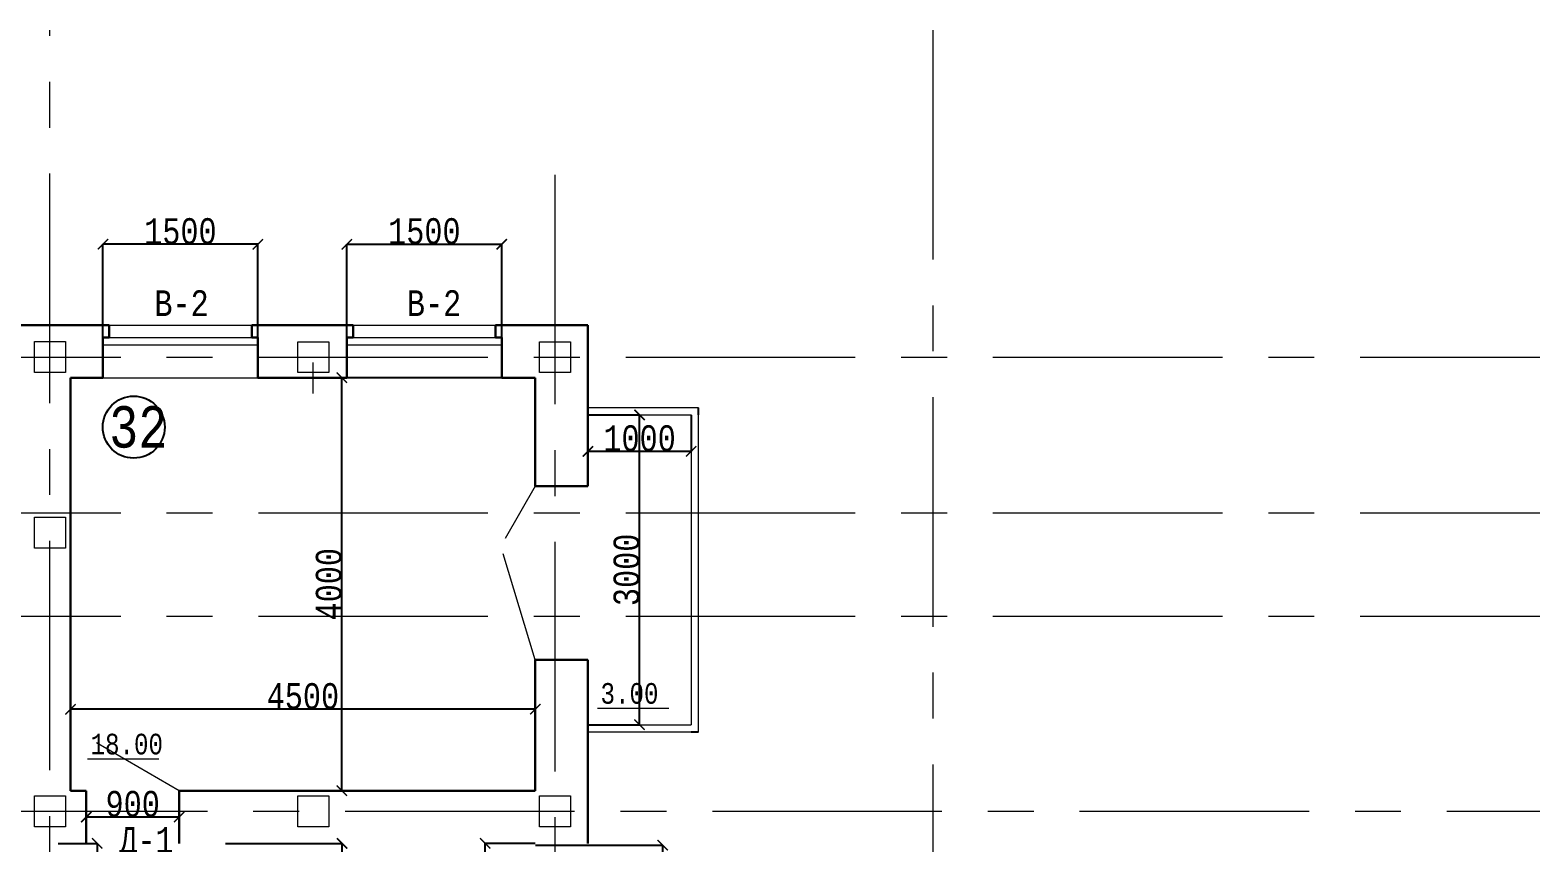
# Model space of a CAD drawing. Header units: millimetres. Extents: x -689206 to 4969298, y -1019800 to 703299.
# Drawn here: x 154687 to 169220, y -708333 to -700460 of the extents above; entities that cross this region are included whole.
import ezdxf

# ---------------------------------------------------------------- set-up
doc = ezdxf.new("R2010")
doc.units = ezdxf.units.MM
doc.linetypes.add('осеваяX2', pattern=[101.6, 63.5, -12.7, 12.7, -12.7])
for name, color, linetype, lineweight in [('б', 231, 'Continuous', 30), ('ОКНА', 250, 'Continuous', 20), ('ПЕРЕГОРОДКИ', 252, 'Continuous', 9), ('РАЗМЕРЫ', 7, 'Continuous', 9), ('стены', 7, 'Continuous', 20)]:
    doc.layers.add(name, color=color, linetype=linetype, lineweight=lineweight)
doc.layers.add('четотам', color=7, linetype='Continuous')
doc.styles.add('Аннотативный', font='isocteur.ttf', dxfattribs={"width": 0.7, "height": 250})
doc.dimstyles.new('Аннотативный', dxfattribs={"dimscale": 0, "dimtxt": 250, "dimasz": 100, "dimexe": 1.25, "dimexo": 0.625, "dimtad": 1, "dimdec": 0, "dimtxsty": 'Аннотативный', "dimblk": 'ARCHTICK', "dimcen": 2.5, "dimadec": 0, "dimazin": 0, "dimtfac": 1, "dimtdec": 0, "dimtmove": 0, "dimatfit": 3, "dimfxl": 1, "dimarcsym": 0})

# ---------------------------------------------------------------- blocks, each defined once
blk = doc.blocks.new('_ArchTick')
at = {"color": 0, "linetype": 'ByBlock', "const_width": 0.15}
blk.add_lwpolyline([(-0.5, -0.5), (0.5, 0.5)], dxfattribs=at)
blk = doc.blocks.new('*D2527')
at = {"layer": 'Defpoints', "color": 0, "lineweight": 5, "transparency": 16777216}
for p in [(157706, -703827), (159579, -703827), (159579, -707827)]:
    blk.add_point(p, dxfattribs=at)
at = {"layer": 'стены', "color": 0, "lineweight": -2, "transparency": 16777216}
for p, q in [((159579, -703827), (157705, -703827)), ((157706, -707827), (157706, -703827)), ((159579, -707827), (157705, -707827))]:
    blk.add_line(p, q, dxfattribs=at)
at = {"layer": 'стены', "color": 0, "lineweight": -2, "transparency": 16777216, "xscale": 100, "yscale": 100, "zscale": 100}
for p, rotation in [((157706, -703827), 90), ((157706, -707827), 270)]:
    blk.add_blockref('_ArchTick', p, dxfattribs=dict(at, rotation=rotation))
at = {"layer": 'стены', "color": 0, "lineweight": 5, "transparency": 16777216, "insert": (157581, -705827), "char_height": 250, "attachment_point": 5, "rotation": 90, "style": 'Аннотативный'}
blk.add_mtext('4000', dxfattribs=at)
blk = doc.blocks.new('*D2528')
at = {"layer": 'Defpoints', "color": 0, "lineweight": 5, "transparency": 16777216}
for p in [(156579, -708337), (157708, -708337), (156579, -714102)]:
    blk.add_point(p, dxfattribs=at)
at = {"layer": 'стены', "color": 0, "lineweight": -2, "transparency": 16777216}
for p, q in [((156580, -708337), (157709, -708337)), ((157708, -714102), (157708, -708337)), ((156580, -714102), (157709, -714102))]:
    blk.add_line(p, q, dxfattribs=at)
at = {"layer": 'стены', "color": 0, "lineweight": -2, "transparency": 16777216, "xscale": 100, "yscale": 100, "zscale": 100}
for p, rotation in [((157708, -708337), 90), ((157708, -714102), 270)]:
    blk.add_blockref('_ArchTick', p, dxfattribs=dict(at, rotation=rotation))
at = {"layer": 'стены', "color": 0, "lineweight": 5, "transparency": 16777216, "insert": (157582, -711219), "char_height": 250, "attachment_point": 5, "rotation": 90, "style": 'Аннотативный'}
blk.add_mtext('5765', dxfattribs=at)
blk = doc.blocks.new('*D2506')
at = {"layer": 'Defpoints', "color": 0, "lineweight": 5, "transparency": 16777216}
for p in [(155231, -708082), (155231, -708082), (156131, -708082)]:
    blk.add_point(p, dxfattribs=at)
at = {"layer": 'стены', "color": 0, "lineweight": -2, "transparency": 16777216}
for p, q in [((155231, -708081), (155231, -708081)), ((156131, -708082), (155231, -708082)), ((156131, -708081), (156131, -708081))]:
    blk.add_line(p, q, dxfattribs=at)
at = {"layer": 'стены', "color": 0, "lineweight": -2, "transparency": 16777216, "xscale": 100, "yscale": 100, "zscale": 100, "rotation": 180}
blk.add_blockref('_ArchTick', (155231, -708082), dxfattribs=at)
at = {"layer": 'стены', "color": 0, "lineweight": -2, "transparency": 16777216, "xscale": 100, "yscale": 100, "zscale": 100}
blk.add_blockref('_ArchTick', (156131, -708082), dxfattribs=at)
at = {"layer": 'стены', "color": 0, "lineweight": 5, "transparency": 16777216, "insert": (155681, -707956), "char_height": 250, "attachment_point": 5, "style": 'Аннотативный'}
blk.add_mtext('900', dxfattribs=at)
blk = doc.blocks.new('*D2564')
at = {"layer": 'Defpoints', "color": 0, "linetype": 'ByBlock', "lineweight": 5, "transparency": 16777216}
for p in [(160089, -704188), (161089, -704188), (161089, -704540)]:
    blk.add_point(p, dxfattribs=at)
at = {"layer": 'б', "color": 0, "linetype": 'ByBlock', "lineweight": -2, "transparency": 16777216}
for p, q in [((160089, -704189), (160089, -704541)), ((161089, -704189), (161089, -704541)), ((160089, -704540), (161089, -704540))]:
    blk.add_line(p, q, dxfattribs=at)
at = {"layer": 'б', "color": 0, "linetype": 'ByBlock', "lineweight": -2, "transparency": 16777216, "xscale": 100, "yscale": 100, "zscale": 100, "rotation": 180}
blk.add_blockref('_ArchTick', (160089, -704540), dxfattribs=at)
at = {"layer": 'б', "color": 0, "linetype": 'ByBlock', "lineweight": -2, "transparency": 16777216, "xscale": 100, "yscale": 100, "zscale": 100}
blk.add_blockref('_ArchTick', (161089, -704540), dxfattribs=at)
at = {"layer": 'б', "color": 0, "linetype": 'ByBlock', "lineweight": 25, "transparency": 16777216, "insert": (160589, -704415), "char_height": 250, "attachment_point": 5, "style": 'Аннотативный'}
blk.add_mtext('1000', dxfattribs=at)
blk = doc.blocks.new('*D2565')
at = {"layer": 'Defpoints', "color": 0, "linetype": 'ByBlock', "lineweight": 5, "transparency": 16777216}
for p in [(160089, -704188), (160589, -704188), (160089, -707188)]:
    blk.add_point(p, dxfattribs=at)
at = {"layer": 'б', "color": 0, "linetype": 'ByBlock', "lineweight": -2, "transparency": 16777216}
for p, q in [((160090, -704188), (160590, -704188)), ((160589, -707188), (160589, -704188)), ((160090, -707188), (160590, -707188))]:
    blk.add_line(p, q, dxfattribs=at)
at = {"layer": 'б', "color": 0, "linetype": 'ByBlock', "lineweight": -2, "transparency": 16777216, "xscale": 100, "yscale": 100, "zscale": 100}
for p, rotation in [((160589, -704188), 90), ((160589, -707188), 270)]:
    blk.add_blockref('_ArchTick', p, dxfattribs=dict(at, rotation=rotation))
at = {"layer": 'б', "color": 0, "linetype": 'ByBlock', "lineweight": 5, "transparency": 16777216, "insert": (160464, -705688), "char_height": 250, "attachment_point": 5, "rotation": 90, "style": 'Аннотативный'}
blk.add_mtext('3000', dxfattribs=at)
blk = doc.blocks.new('*D2625')
at = {"layer": 'Defpoints', "color": 0, "linetype": 'ByBlock', "lineweight": 5, "transparency": 16777216}
for p in [(155393, -702535), (155393, -703827), (156893, -703827)]:
    blk.add_point(p, dxfattribs=at)
at = {"layer": 'ПЕРЕГОРОДКИ', "color": 0, "linetype": 'ByBlock', "lineweight": -2, "transparency": 16777216}
for p, q in [((155393, -703826), (155393, -702533)), ((156893, -702535), (155393, -702535)), ((156893, -703826), (156893, -702533))]:
    blk.add_line(p, q, dxfattribs=at)
at = {"layer": 'ПЕРЕГОРОДКИ', "color": 0, "linetype": 'ByBlock', "lineweight": -2, "transparency": 16777216, "xscale": 100, "yscale": 100, "zscale": 100, "rotation": 180}
blk.add_blockref('_ArchTick', (155393, -702535), dxfattribs=at)
at = {"layer": 'ПЕРЕГОРОДКИ', "color": 0, "linetype": 'ByBlock', "lineweight": -2, "transparency": 16777216, "xscale": 100, "yscale": 100, "zscale": 100}
blk.add_blockref('_ArchTick', (156893, -702535), dxfattribs=at)
at = {"layer": 'ПЕРЕГОРОДКИ', "color": 0, "linetype": 'ByBlock', "lineweight": 5, "transparency": 16777216, "insert": (156143, -702409), "char_height": 250, "attachment_point": 5, "style": 'Аннотативный'}
blk.add_mtext('1500', dxfattribs=at)
blk = doc.blocks.new('*D2626')
at = {"layer": 'Defpoints', "color": 0, "linetype": 'ByBlock', "lineweight": 5, "transparency": 16777216}
for p in [(159255, -702535), (157755, -703827), (159255, -703829)]:
    blk.add_point(p, dxfattribs=at)
at = {"layer": 'ПЕРЕГОРОДКИ', "color": 0, "linetype": 'ByBlock', "lineweight": -2, "transparency": 16777216}
for p, q in [((157755, -703826), (157755, -702533)), ((157755, -702535), (159255, -702535)), ((159255, -703828), (159255, -702533))]:
    blk.add_line(p, q, dxfattribs=at)
at = {"layer": 'ПЕРЕГОРОДКИ', "color": 0, "linetype": 'ByBlock', "lineweight": -2, "transparency": 16777216, "xscale": 100, "yscale": 100, "zscale": 100, "rotation": 180}
blk.add_blockref('_ArchTick', (157755, -702535), dxfattribs=at)
at = {"layer": 'ПЕРЕГОРОДКИ', "color": 0, "linetype": 'ByBlock', "lineweight": -2, "transparency": 16777216, "xscale": 100, "yscale": 100, "zscale": 100}
blk.add_blockref('_ArchTick', (159255, -702535), dxfattribs=at)
at = {"layer": 'ПЕРЕГОРОДКИ', "color": 0, "linetype": 'ByBlock', "lineweight": 5, "transparency": 16777216, "insert": (158505, -702409), "char_height": 250, "attachment_point": 5, "style": 'Аннотативный'}
blk.add_mtext('1500', dxfattribs=at)
blk = doc.blocks.new('*D2627')
at = {"layer": 'Defpoints', "color": 0, "linetype": 'ByBlock', "lineweight": 5, "transparency": 16777216}
for p in [(159579, -708355), (160813, -708355), (159579, -710455)]:
    blk.add_point(p, dxfattribs=at)
at = {"layer": 'ПЕРЕГОРОДКИ', "color": 0, "linetype": 'ByBlock', "lineweight": -2, "transparency": 16777216}
for p, q in [((159580, -708355), (160814, -708355)), ((160813, -710455), (160813, -708355)), ((159580, -710455), (160814, -710455))]:
    blk.add_line(p, q, dxfattribs=at)
at = {"layer": 'ПЕРЕГОРОДКИ', "color": 0, "linetype": 'ByBlock', "lineweight": -2, "transparency": 16777216, "xscale": 100, "yscale": 100, "zscale": 100}
for p, rotation in [((160813, -708355), 90), ((160813, -710455), 270)]:
    blk.add_blockref('_ArchTick', p, dxfattribs=dict(at, rotation=rotation))
at = {"layer": 'ПЕРЕГОРОДКИ', "color": 0, "linetype": 'ByBlock', "lineweight": 5, "transparency": 16777216, "insert": (160687, -709405), "char_height": 250, "attachment_point": 5, "rotation": 90, "style": 'Аннотативный'}
blk.add_mtext('2100', dxfattribs=at)
blk = doc.blocks.new('*D2666')
at = {"layer": 'Defpoints', "color": 0, "linetype": 'ByBlock', "lineweight": 5, "transparency": 16777216}
for p in [(155079, -707038), (155079, -707827), (159579, -707827)]:
    blk.add_point(p, dxfattribs=at)
at = {"layer": 'РАЗМЕРЫ', "color": 0, "linetype": 'ByBlock', "lineweight": -2, "transparency": 16777216}
for p, q in [((155079, -707826), (155079, -707036)), ((159579, -707038), (155079, -707038)), ((159579, -707826), (159579, -707036))]:
    blk.add_line(p, q, dxfattribs=at)
at = {"layer": 'РАЗМЕРЫ', "color": 0, "linetype": 'ByBlock', "lineweight": -2, "transparency": 16777216, "xscale": 100, "yscale": 100, "zscale": 100, "rotation": 180}
blk.add_blockref('_ArchTick', (155079, -707038), dxfattribs=at)
at = {"layer": 'РАЗМЕРЫ', "color": 0, "linetype": 'ByBlock', "lineweight": -2, "transparency": 16777216, "xscale": 100, "yscale": 100, "zscale": 100}
blk.add_blockref('_ArchTick', (159579, -707038), dxfattribs=at)
at = {"layer": 'РАЗМЕРЫ', "color": 0, "linetype": 'ByBlock', "lineweight": 5, "transparency": 16777216, "insert": (157329, -706912), "char_height": 250, "attachment_point": 5, "style": 'Аннотативный'}
blk.add_mtext('4500', dxfattribs=at)
blk = doc.blocks.new('*D2674')
at = {"layer": 'Defpoints', "color": 0, "linetype": 'ByBlock', "lineweight": 5, "transparency": 16777216}
for p in [(159094, -708337), (159579, -708337), (159579, -710586)]:
    blk.add_point(p, dxfattribs=at)
at = {"layer": 'РАЗМЕРЫ', "color": 0, "linetype": 'ByBlock', "lineweight": -2, "transparency": 16777216}
for p, q in [((159578, -708337), (159093, -708337)), ((159094, -710586), (159094, -708337)), ((159578, -710586), (159093, -710586))]:
    blk.add_line(p, q, dxfattribs=at)
at = {"layer": 'РАЗМЕРЫ', "color": 0, "linetype": 'ByBlock', "lineweight": -2, "transparency": 16777216, "xscale": 100, "yscale": 100, "zscale": 100}
for p, rotation in [((159094, -708337), 90), ((159094, -710586), 270)]:
    blk.add_blockref('_ArchTick', p, dxfattribs=dict(at, rotation=rotation))
at = {"layer": 'РАЗМЕРЫ', "color": 0, "linetype": 'ByBlock', "lineweight": 5, "transparency": 16777216, "insert": (158969, -709461), "char_height": 250, "attachment_point": 5, "rotation": 90, "style": 'Аннотативный'}
blk.add_mtext('2250', dxfattribs=at)
blk = doc.blocks.new('*D2677')
at = {"layer": 'Defpoints', "color": 0, "linetype": 'ByBlock', "lineweight": 5, "transparency": 16777216}
for p in [(154959, -708337), (154922, -712666), (155337, -712666)]:
    blk.add_point(p, dxfattribs=at)
at = {"layer": 'РАЗМЕРЫ', "color": 0, "linetype": 'ByBlock', "lineweight": -2, "transparency": 16777216}
for p, q in [((154960, -708337), (155338, -708337)), ((155337, -708337), (155337, -712666)), ((154922, -712666), (155338, -712666))]:
    blk.add_line(p, q, dxfattribs=at)
at = {"layer": 'РАЗМЕРЫ', "color": 0, "linetype": 'ByBlock', "lineweight": -2, "transparency": 16777216, "xscale": 100, "yscale": 100, "zscale": 100}
for p, rotation in [((155337, -708337), 90), ((155337, -712666), 270)]:
    blk.add_blockref('_ArchTick', p, dxfattribs=dict(at, rotation=rotation))
at = {"layer": 'РАЗМЕРЫ', "color": 0, "linetype": 'ByBlock', "lineweight": 5, "transparency": 16777216, "insert": (155211, -710502), "char_height": 250, "attachment_point": 5, "rotation": 90, "style": 'Аннотативный'}
blk.add_mtext('4330', dxfattribs=at)

msp = doc.modelspace()

# ---------------------------------------------------------------- linework, layer by layer
at = {"layer": 'б', "color": 18, "linetype": 'ByBlock', "lineweight": 9, "true_color": 0x000000}
for p, q in [((161159.2, -704117.9), (160089.2, -704117.9)), ((160089.2, -704187.9), (161089.2, -704187.9)), ((161089.2, -704187.9), (161089.2, -707187.9)), ((161159.2, -707257.9), (161159.2, -704187.9)), ((159579.2, -704878), (159286.4, -705385.2)), ((159579.2, -706558), (159269.6, -705531.6)), ((160089.2, -707187.9), (161089.2, -707187.9)), ((160089.2, -707257.9), (161089.2, -707257.9))]:
    msp.add_line(p, q, dxfattribs=at)
at = {"layer": 'б', "color": 18, "linetype": 'ByBlock', "lineweight": 25, "true_color": 0x000000}
for p, q in [((161159.2, -704187.9), (161159.2, -704117.9)), ((161089.2, -707257.9), (161159.2, -707257.9))]:
    msp.add_line(p, q, dxfattribs=at)
at = {"layer": 'б', "color": 18, "linetype": 'ByBlock', "lineweight": 30, "true_color": 0x000000}
for p, q in [((159579.2, -704878), (160089.2, -704878)), ((159579.2, -706558), (160089.2, -706558))]:
    msp.add_line(p, q, dxfattribs=at)
at = {"layer": 'ОКНА', "lineweight": 5}
for p, q in [((155393.1, -703508.9), (156893.1, -703508.9)), ((155453.1, -703438.9), (156833.1, -703438.9)), ((157755.2, -703508.9), (159255.2, -703508.9)), ((157815.2, -703438.9), (159195.2, -703438.9))]:
    msp.add_line(p, q, dxfattribs=at)
at = {"layer": 'РАЗМЕРЫ', "linetype": 'осеваяX2', "lineweight": 5, "ltscale": 35}
for p, q in [((154879.1, -750301.3), (154879.1, -700459.9)), ((114226.4, -703627.5), (181429.1, -703628.6)), ((181296.4, -708026.9), (114226.4, -708026.9))]:
    msp.add_line(p, q, dxfattribs=at)
at = {"layer": 'РАЗМЕРЫ', "lineweight": 30}
for p, q in [((155453.1, -703438.9), (155453.1, -703318.9)), ((155453.1, -703318.9), (155453.1, -703438.9)), ((156833.1, -703438.9), (156833.1, -703318.9)), ((157815.2, -703438.9), (157815.2, -703318.9)), ((157815.2, -703318.9), (157815.2, -703438.9)), ((159195.2, -703438.9), (159195.2, -703318.9)), ((155393.1, -703438.9), (155453.1, -703438.9)), ((156893.1, -703438.9), (156833.1, -703438.9)), ((157755.2, -703438.9), (157815.2, -703438.9)), ((159255.2, -703438.9), (159195.2, -703438.9))]:
    msp.add_line(p, q, dxfattribs=at)
at = {"layer": 'РАЗМЕРЫ', "lineweight": 5}
for p, q in [((155453.1, -703318.9), (156833.1, -703318.9)), ((157815.2, -703318.9), (159195.2, -703318.9))]:
    msp.add_line(p, q, dxfattribs=at)
at = {"layer": 'РАЗМЕРЫ'}
for p, q in [((155393.1, -703826.9), (156893.1, -703826.9)), ((157755.2, -703826.9), (159255.2, -703826.9)), ((160181.5, -707027.4), (160870.8, -707027.4)), ((155243.4, -707518), (155932.7, -707518))]:
    msp.add_line(p, q, dxfattribs=at)
at = {"layer": 'стены', "linetype": 'осеваяX2', "lineweight": 5, "ltscale": 35}
for p, q in [((163429.1, -700459.9), (163429.1, -750301.3)), ((159769.2, -701861.5), (159769.2, -750301.3)), ((114226.4, -705136.9), (181429.1, -705136.9)), ((114226.4, -706136.9), (181429.1, -706136.9))]:
    msp.add_line(p, q, dxfattribs=at)
at = {"layer": 'стены', "lineweight": 30}
for p, q in [((155453.1, -703318.9), (154561.1, -703318.9)), ((157815.2, -703318.9), (156833.1, -703318.9)), ((160089.2, -703318.9), (159195.2, -703318.9)), ((160089.2, -704878), (160089.2, -703318.9)), ((155393.1, -703826.9), (155393.1, -703438.9)), ((156893.1, -703826.9), (156893.1, -703438.9)), ((157755.2, -703826.9), (157755.2, -703438.9)), ((159255.2, -703826.9), (159255.2, -703438.9)), ((155079.1, -703826.9), (155079.1, -707826.9)), ((155079.1, -703826.9), (155393.1, -703826.9)), ((156893.1, -703826.9), (157755.2, -703826.9)), ((159255.2, -703826.9), (159579.2, -703826.9)), ((159579.2, -703826.9), (159579.2, -704878)), ((159579.2, -706558), (159579.2, -707826.9)), ((160089.2, -708336.9), (160089.2, -706558)), ((155079.1, -707826.9), (155231.1, -707826.9)), ((155231.1, -707826.9), (155231.1, -708336.9)), ((156131.2, -707826.9), (159579.2, -707826.9)), ((159579.2, -707826.9), (156131.2, -707826.9)), ((156131.2, -707826.9), (156131.2, -708336.9))]:
    msp.add_line(p, q, dxfattribs=at)
at = {"layer": 'стены'}
for p, q in [((157429.1, -703978.9), (157429.1, -703678.9)), ((157279.1, -703828.9), (157579.1, -703828.9)), ((159579.2, -703828.9), (159255.2, -703828.9)), ((155079.1, -707826.9), (155231.1, -707826.9))]:
    msp.add_line(p, q, dxfattribs=at)
at = {"layer": 'стены', "color": 1, "linetype": 'осеваяX2', "lineweight": 15, "ltscale": 10}
msp.add_line((157279.1, -703828.9), (157579.1, -703828.9), dxfattribs=at)
at = {"layer": 'стены', "lineweight": 9}
msp.add_line((156131.2, -707826.9), (155330.5, -707364.6), dxfattribs=at)
at = {"layer": 'стены', "lineweight": 20}
for points in [[(154729.1, -703478.1), (155029.1, -703478.1), (155029.1, -703778.1), (154729.1, -703778.1)], [(157279.1, -703478.2), (157579.1, -703478.2), (157579.1, -703778.2), (157279.1, -703778.2)], [(159619.2, -703478.2), (159919.2, -703478.2), (159919.2, -703778.2), (159619.2, -703778.2)], [(154729.1, -705176.9), (155029.1, -705176.9), (155029.1, -705476.9), (154729.1, -705476.9)], [(154729.1, -707876.9), (155029.1, -707876.9), (155029.1, -708176.9), (154729.1, -708176.9)], [(157279.1, -707876.9), (157579.1, -707876.9), (157579.1, -708176.9), (157279.1, -708176.9)], [(159619.2, -707876.9), (159919.2, -707876.9), (159919.2, -708176.9), (159619.2, -708176.9)]]:
    msp.add_lwpolyline(points, close=True, dxfattribs=at)
at = {"layer": 'четотам'}
msp.add_circle((155691.1, -704306), 300, dxfattribs=at)

# ---------------------------------------------------------------- texts
at = {"layer": 'РАЗМЕРЫ', "lineweight": 20, "ltscale": 150, "attachment_point": 1, "style": 'Аннотативный'}
for s, insert, char_height, width in [('В-2', (155890.9, -702980.3), 250, 922.913), ('В-2', (158335.9, -702980.3), 250, 922.913), ('32', (155453.8, -704103), 401.1, 1460), ('Д-1', (155551.1, -708179.4), 250, 922.913)]:
    msp.add_mtext(s, dxfattribs=dict(at, insert=insert, char_height=char_height, width=width))
at = {"layer": 'РАЗМЕРЫ', "char_height": 200, "width": 656.117, "attachment_point": 1, "style": 'Аннотативный'}
for s, insert in [('3.00', (160210.8, -706784.6)), ('18.00', (155272.7, -707275.1))]:
    msp.add_mtext(s, dxfattribs=dict(at, insert=insert))

# ---------------------------------------------------------------- dimensions: what is measured, and where the dimension line sits
at = {"layer": 'б', "color": 18, "linetype": 'ByBlock', "lineweight": 5, "true_color": 0x000000}
dim = msp.add_aligned_dim(p1=(160089.2, -707187.9), p2=(160089.2, -704187.9), distance=-500, dimstyle='Аннотативный', dxfattribs=at)
dim.commit()
dim.dimension.update_dxf_attribs({"geometry": '*D2565', "text_midpoint": (160463.6, -705687.9)})
at = {"layer": 'б', "color": 18, "linetype": 'ByBlock', "lineweight": 25, "true_color": 0x000000}
dim = msp.add_aligned_dim(p1=(160089.2, -704187.9), p2=(161089.2, -704187.9), distance=-352.3, dimstyle='Аннотативный', dxfattribs=at)
dim.commit()
dim.dimension.update_dxf_attribs({"geometry": '*D2564', "text_midpoint": (160589.2, -704414.5)})
at = {"layer": 'ПЕРЕГОРОДКИ', "color": 18, "linetype": 'ByBlock', "lineweight": 5, "true_color": 0x000000}
for base, p1, p2, picture, middle in [((155393.1, -702534.7), (156893.1, -703826.9), (155393.1, -703826.9), '*D2625', (156143.1, -702409.1)), ((159255.2, -702534.7), (157755.2, -703826.9), (159255.2, -703828.9), '*D2626', (158505.2, -702409.1))]:
    dim = msp.add_linear_dim(base=base, p1=p1, p2=p2, dimstyle='Аннотативный', dxfattribs=at)
    dim.commit()
    dim.dimension.update_dxf_attribs({"geometry": picture, "text_midpoint": middle})
dim = msp.add_linear_dim(base=(160813, -708355), p1=(159579.2, -710455), p2=(159579.2, -708355), angle=90, dimstyle='Аннотативный', dxfattribs=at)
dim.commit()
dim.dimension.update_dxf_attribs({"geometry": '*D2627', "text_midpoint": (160687.4, -709405)})
at = {"layer": 'РАЗМЕРЫ', "linetype": 'ByBlock', "lineweight": 5}
dim = msp.add_linear_dim(base=(155079.1, -707037.6), p1=(159579.2, -707826.9), p2=(155079.1, -707826.9), dimstyle='Аннотативный', dxfattribs=at)
dim.commit()
dim.dimension.update_dxf_attribs({"geometry": '*D2666', "text_midpoint": (157329.2, -706912)})
for base, p1, p2, text, picture, middle in [((155336.9, -712666.4), (154959.1, -708336.9), (154921.8, -712666.4), '4330', '*D2677', (155211.3, -710501.6)), ((159094.4, -708336.9), (159578.9, -710585.6), (159578.9, -708336.9), '2250', '*D2674', (158968.8, -709461.3))]:
    dim = msp.add_linear_dim(base=base, p1=p1, p2=p2, angle=90, text=text, dimstyle='Аннотативный', dxfattribs=at)
    dim.commit()
    dim.dimension.update_dxf_attribs({"geometry": picture, "text_midpoint": middle})
at = {"layer": 'стены', "lineweight": 5}
for p1, p2, distance, picture, middle in [((159579.2, -707826.9), (159579.2, -703826.9), 1873, '*D2527', (157580.6, -705826.9)), ((156131.2, -708081.9), (155231.1, -708081.9), 0, '*D2506', (155681.2, -707956.3)), ((156579.2, -714101.8), (156579.2, -708336.9), -1128.5, '*D2528', (157582.1, -711219.3))]:
    dim = msp.add_aligned_dim(p1=p1, p2=p2, distance=distance, dimstyle='Аннотативный', dxfattribs=at)
    dim.commit()
    dim.dimension.update_dxf_attribs({"geometry": picture, "text_midpoint": middle})

doc.saveas('drawing.dxf')
